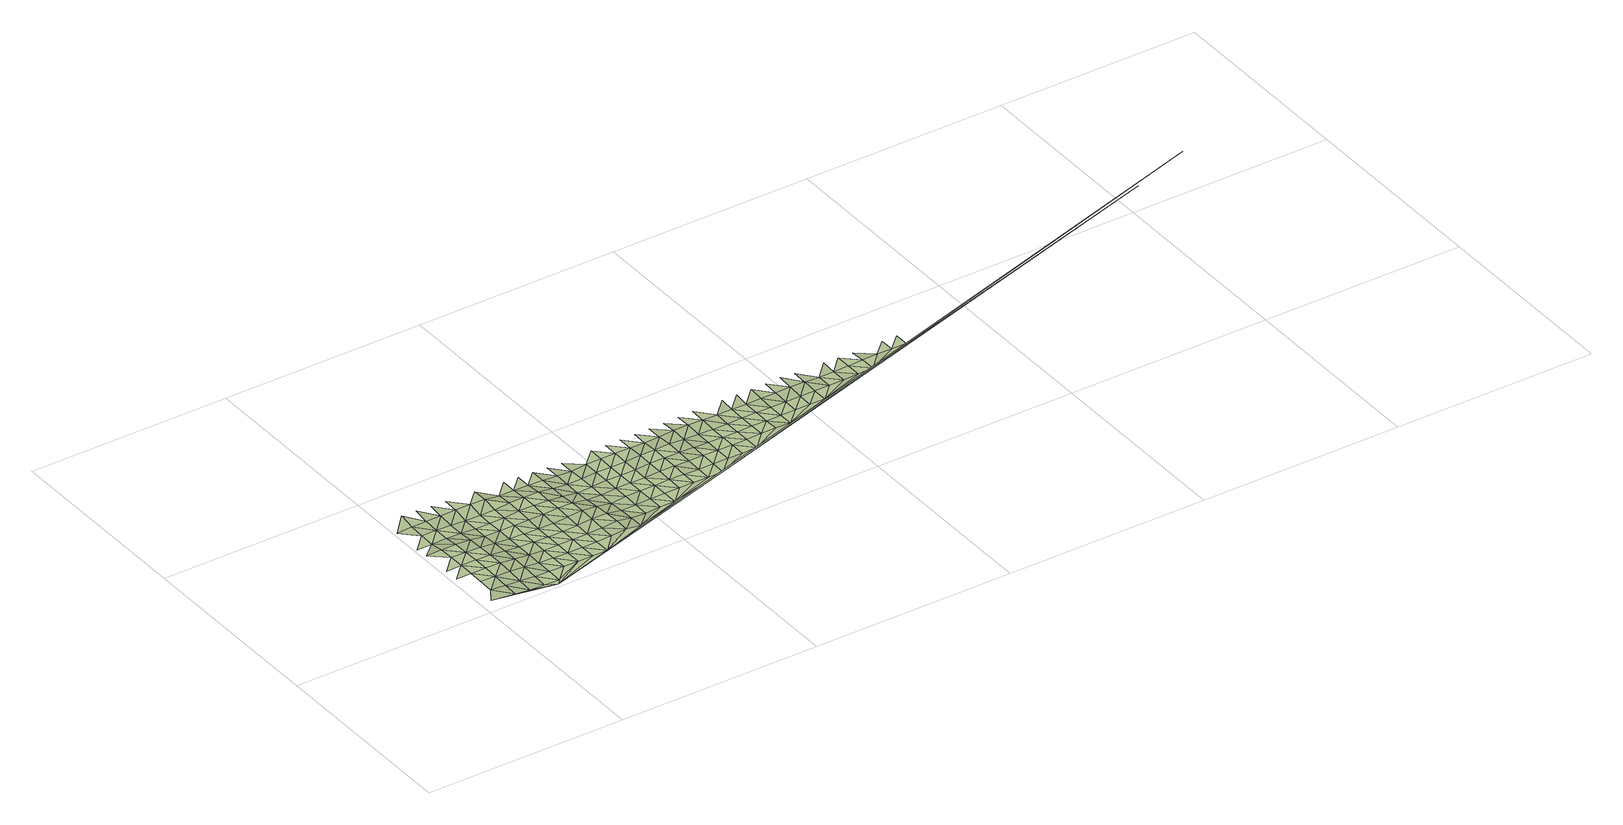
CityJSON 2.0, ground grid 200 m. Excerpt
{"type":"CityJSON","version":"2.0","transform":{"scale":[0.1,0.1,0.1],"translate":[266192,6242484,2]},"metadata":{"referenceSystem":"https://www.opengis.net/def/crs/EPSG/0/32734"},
"CityObjects":{
"terrain1":{"type":"TINRelief","geometry":[{"type":"CompositeSurface","lod":"1","boundaries":[[[0,1,2]],[[3,4,5]],[[6,7,1]],[[1,0,8]],[[9,10,5]],[[7,6,4]],[[1,8,6]],[[11,5,4]],[[12,0,2]],[[9,13,14]],[[8,0,15]],[[11,4,6]],[[14,13,16]],[[17,9,5]],[[8,18,6]],[[5,11,19]],[[20,21,16]],[[15,18,8]],[[9,17,13]],[[17,5,19]],[[11,6,22]],[[18,23,6]],[[15,0,12]],[[13,24,16]],[[20,25,26]],[[19,11,22]],[[24,13,17]],[[22,6,23]],[[15,27,18]],[[26,25,28]],[[29,20,16]],[[19,30,17]],[[16,24,31]],[[22,30,19]],[[20,29,25]],[[18,32,23]],[[29,16,31]],[[18,27,33]],[[27,15,12]],[[24,17,34]],[[30,35,17]],[[18,33,32]],[[36,28,25]],[[37,22,23]],[[31,24,34]],[[36,25,29]],[[34,17,35]],[[22,37,30]],[[37,23,32]],[[27,38,33]],[[31,39,29]],[[38,27,12]],[[34,39,31]],[[30,40,35]],[[32,33,41]],[[30,37,42]],[[33,38,41]],[[36,29,43]],[[39,44,29]],[[30,42,40]],[[45,34,35]],[[46,36,43]],[[37,32,47]],[[43,29,44]],[[32,41,48]],[[34,45,39]],[[45,35,40]],[[47,42,37]],[[47,32,48]],[[41,38,49]],[[39,50,44]],[[40,42,51]],[[38,12,52]],[[39,45,53]],[[49,48,41]],[[51,42,47]],[[39,53,50]],[[54,43,44]],[[45,40,55]],[[40,51,56]],[[43,54,57]],[[58,47,48]],[[54,44,50]],[[48,49,59]],[[49,38,52]],[[55,53,45]],[[55,40,56]],[[58,48,59]],[[51,47,60]],[[50,53,61]],[[60,56,51]],[[61,53,55]],[[60,47,58]],[[59,49,52]],[[52,12,62]],[[54,50,63]],[[50,61,64]],[[65,55,56]],[[59,66,58]],[[56,60,67]],[[63,68,54]],[[63,50,64]],[[66,59,52]],[[65,56,67]],[[61,55,69]],[[58,70,60]],[[71,62,12]],[[70,58,66]],[[69,64,61]],[[69,55,65]],[[67,60,72]],[[66,52,62]],[[72,60,70]],[[73,63,64]],[[67,74,65]],[[64,69,75]],[[74,67,72]],[[70,66,76]],[[73,64,75]],[[62,77,66]],[[65,78,69]],[[72,70,76]],[[78,65,74]],[[66,77,76]],[[79,63,73]],[[75,69,80]],[[74,72,81]],[[80,69,78]],[[62,71,77]],[[76,81,72]],[[75,82,73]],[[82,75,80]],[[78,74,83]],[[76,77,84]],[[81,85,74]],[[73,86,79]],[[71,84,77]],[[78,83,80]],[[86,73,82]],[[74,85,83]],[[87,81,76]],[[84,87,76]],[[82,80,88]],[[89,85,81]],[[80,83,90]],[[87,89,81]],[[82,88,86]],[[91,84,71]],[[80,90,88]],[[85,92,83]],[[84,91,87]],[[85,89,92]],[[83,93,90]],[[86,88,94]],[[93,83,92]],[[87,95,89]],[[86,94,96]],[[87,91,97]],[[91,71,98]],[[90,99,88]],[[90,93,99]],[[87,97,95]],[[92,89,100]],[[88,101,94]],[[93,92,100]],[[101,88,99]],[[100,89,95]],[[98,97,91]],[[102,98,71]],[[93,103,99]],[[94,101,104]],[[95,97,105]],[[103,93,100]],[[71,12,106]],[[94,104,107]],[[105,97,98]],[[101,99,108]],[[108,99,103]],[[109,100,95]],[[95,105,110]],[[101,111,104]],[[100,109,103]],[[101,108,111]],[[109,95,110]],[[105,98,112]],[[104,111,113]],[[108,103,114]],[[112,110,105]],[[103,109,115]],[[112,98,102]],[[104,113,116]],[[111,108,114]],[[103,115,114]],[[109,110,117]],[[110,112,118]],[[111,119,113]],[[117,115,109]],[[119,111,114]],[[117,110,118]],[[116,113,120]],[[102,121,112]],[[115,122,114]],[[120,113,119]],[[118,112,121]],[[115,117,122]],[[123,119,114]],[[118,124,117]],[[114,122,123]],[[124,118,121]],[[125,121,102]],[[126,120,119]],[[122,117,127]],[[123,128,119]],[[71,106,102]],[[127,117,124]],[[120,126,129]],[[126,119,128]],[[130,123,122]],[[121,125,124]],[[130,122,127]],[[125,102,131]],[[132,128,123]],[[123,130,133]],[[134,127,124]],[[124,125,135]],[[123,133,132]],[[126,128,136]],[[127,134,130]],[[124,135,134]],[[136,137,126]],[[136,128,132]],[[133,130,138]],[[131,135,125]],[[130,134,139]],[[130,139,138]],[[140,132,133]],[[134,135,141]],[[135,131,142]],[[133,138,140]],[[143,136,132]],[[141,139,134]],[[135,142,141]],[[143,132,140]],[[131,102,106]],[[139,144,138]],[[139,141,145]],[[142,131,146]],[[147,136,143]],[[139,145,144]],[[140,138,148]],[[142,146,141]],[[138,144,148]],[[143,140,149]],[[145,141,150]],[[146,150,141]],[[151,146,131]],[[143,149,147]],[[149,140,148]],[[144,145,152]],[[150,153,145]],[[145,153,152]],[[154,148,144]],[[146,151,150]],[[151,131,155]],[[144,152,154]],[[156,149,148]],[[150,157,153]],[[150,151,158]],[[149,156,159]],[[156,148,154]],[[150,158,157]],[[152,153,160]],[[106,155,131]],[[153,157,160]],[[161,154,152]],[[155,158,151]],[[152,160,161]],[[156,154,162]],[[157,158,163]],[[163,158,155]],[[162,164,156]],[[162,154,161]],[[165,160,157]],[[165,157,163]],[[160,166,161]],[[165,166,160]],[[163,155,167]],[[162,161,168]],[[166,169,161]],[[167,155,106]],[[170,165,163]],[[171,162,168]],[[168,161,169]],[[165,170,166]],[[170,163,167]],[[166,172,169]],[[166,170,173]],[[174,167,106]],[[166,173,172]],[[175,168,169]],[[170,167,176]],[[168,175,177]],[[175,169,172]],[[176,173,170]],[[176,167,174]],[[178,174,106]],[[172,173,179]],[[179,173,176]],[[175,172,180]],[[172,179,181]],[[182,176,174]],[[106,183,178]],[[180,184,175]],[[180,172,181]],[[182,174,178]],[[179,176,185]],[[185,181,179]],[[185,176,182]],[[186,180,181]],[[178,183,182]],[[181,185,187]],[[188,180,186]],[[186,181,187]],[[182,189,185]],[[189,182,183]],[[187,185,190]],[[190,185,189]],[[187,191,186]],[[191,187,190]],[[189,183,192]],[[193,194,186]],[[192,190,189]],[[193,186,191]],[[195,191,190]],[[195,190,192]],[[196,192,183]],[[193,191,197]],[[197,191,195]],[[197,198,193]],[[195,192,199]],[[183,200,196]],[[193,198,201]],[[199,197,195]],[[199,192,196]],[[198,197,202]],[[202,197,199]],[[106,203,183]],[[196,200,199]],[[202,204,198]],[[198,204,205]],[[199,206,202]],[[206,199,200]],[[207,204,202]],[[207,202,206]],[[204,207,208]],[[206,200,209]],[[204,208,210]],[[207,206,211]],[[208,207,211]],[[211,206,209]],[[212,209,200]],[[208,213,210]],[[200,183,203]],[[208,211,213]],[[214,211,209]],[[215,212,200]],[[214,209,212]],[[213,211,216]],[[217,213,216]],[[216,211,214]],[[12,218,106]],[[219,214,212]],[[219,212,215]],[[220,216,214]],[[216,220,221]],[[220,214,219]],[[215,200,203]],[[215,222,219]],[[219,222,220]],[[223,224,220]],[[223,220,222]],[[225,222,215]],[[222,225,223]],[[225,215,226]],[[223,225,227]],[[223,227,228]],[[226,215,203]],[[226,227,225]],[[227,226,229]],[[227,229,230]],[[229,226,203]],[[229,231,230]],[[203,231,229]],[[231,203,232]],[[233,231,232]],[[234,232,203]],[[235,234,203]],[[236,232,234]],[[237,234,235]],[[106,238,203]]]}]}
},
"vertices":[
[301,60,49],[151,210,63],[64,76,59],[1,510,64],[151,510,65],[151,660,64],[301,365,60],[151,365,66],[301,210,53],[151,810,64],[1,660,62],[301,510,64],[712,8,24],[151,960,60],[1,960,57],[451,60,34],[151,1105,39],[301,810,63],[451,210,41],[301,660,64],[151,1255,39],[1,1105,36],[451,510,62],[451,365,54],[301,960,60],[151,1405,51],[1,1405,42],[602,60,29],[151,1555,82],[301,1255,41],[451,660,60],[301,1105,41],[602,365,42],[602,210,32],[451,960,51],[451,810,57],[301,1405,52],[602,510,47],[752,60,24],[451,1105,36],[602,810,40],[752,210,26],[602,660,45],[451,1405,50],[451,1255,36],[602,960,31],[301,1555,76],[752,510,30],[752,365,29],[902,210,22],[602,1255,28],[752,660,30],[1052,210,17],[602,1105,28],[602,1405,55],[752,960,29],[752,810,30],[451,1555,69],[902,510,23],[902,365,23],[902,660,24],[752,1105,27],[1202,210,17],[752,1405,55],[752,1255,27],[902,960,27],[1052,365,18],[902,810,24],[602,1555,61],[902,1105,27],[1052,510,20],[1352,210,17],[1052,660,20],[902,1405,53],[1052,810,22],[902,1255,27],[1202,510,20],[1202,365,18],[1052,960,29],[902,1555,47],[1052,1105,42],[1202,660,20],[1052,1255,42],[1202,960,29],[1352,365,19],[1202,810,22],[1052,1405,31],[1352,510,21],[1202,1255,42],[1352,660,24],[1202,1105,42],[1502,365,24],[1352,810,31],[1352,960,41],[1202,1405,31],[1502,660,37],[1202,1555,33],[1502,510,28],[1653,365,38],[1352,1105,40],[1502,810,42],[1352,1255,40],[1803,365,18],[1502,960,37],[1352,1405,27],[1653,510,41],[2854,660,11],[1352,1555,28],[1502,1105,20],[1653,810,26],[1653,660,38],[1502,1255,20],[1803,510,15],[1502,1405,23],[1653,1105,4],[1653,960,10],[1502,1555,23],[1803,810,2],[1803,660,9],[1653,1255,4],[1653,1405,13],[1953,510,5],[1803,960,3],[1803,1105,6],[1953,660,9],[2103,510,16],[1803,1405,2],[1953,810,16],[1803,1255,6],[1653,1555,13],[1953,960,16],[2253,510,17],[1953,1255,15],[1953,1105,15],[2103,810,15],[2103,660,16],[1953,1405,14],[1803,1555,2],[2103,1105,13],[2103,960,13],[2103,1255,13],[2253,810,15],[2253,660,18],[2103,1405,15],[2253,1105,13],[2253,960,12],[2404,660,18],[2103,1555,16],[2253,1255,13],[2253,1405,16],[2404,810,18],[2554,660,18],[2404,1105,23],[2404,960,22],[2404,1255,23],[2704,660,12],[2404,1405,14],[2554,960,22],[2554,810,18],[2253,1555,16],[2554,1105,23],[2554,1255,23],[2554,1405,14],[2704,810,12],[2404,1555,18],[2704,960,17],[2704,1105,25],[2854,810,12],[2704,1405,16],[2704,1255,25],[2854,960,13],[2554,1555,18],[2854,1255,18],[2854,1105,18],[3004,810,12],[2854,1405,26],[3004,960,10],[2704,1555,16],[3155,810,7],[3004,1105,11],[3004,1405,28],[3004,1255,11],[3155,960,8],[3305,810,11],[2854,1555,17],[3155,1105,8],[3155,1405,23],[3155,1255,8],[3004,1555,24],[3305,960,11],[3305,1105,9],[3305,1255,9],[3455,960,15],[3305,1405,19],[3155,1555,28],[3455,1105,11],[3605,960,15],[3455,1255,11],[3455,1405,15],[3605,1105,10],[3755,960,10],[3455,1555,28],[3605,1255,10],[4807,1255,19],[3605,1405,12],[3605,1555,26],[3755,1105,8],[3755,1255,8],[3755,1405,15],[3906,1105,8],[3755,1555,28],[3906,1255,8],[4056,1105,10],[3906,1405,15],[4056,1255,10],[4206,1105,10],[4056,1405,20],[3906,1555,28],[8840,2475,54],[4206,1255,10],[4206,1405,17],[4056,1555,36],[4356,1255,7],[4356,1405,9],[4206,1555,22],[4506,1255,7],[4657,1255,14],[4506,1405,8],[4506,1555,15],[4657,1405,14],[4657,1555,11],[4807,1405,20],[4957,1405,23],[4807,1555,7],[5107,1405,20],[5257,1405,20],[5107,1555,15],[5257,1555,15],[8261,2300,16]
]}
